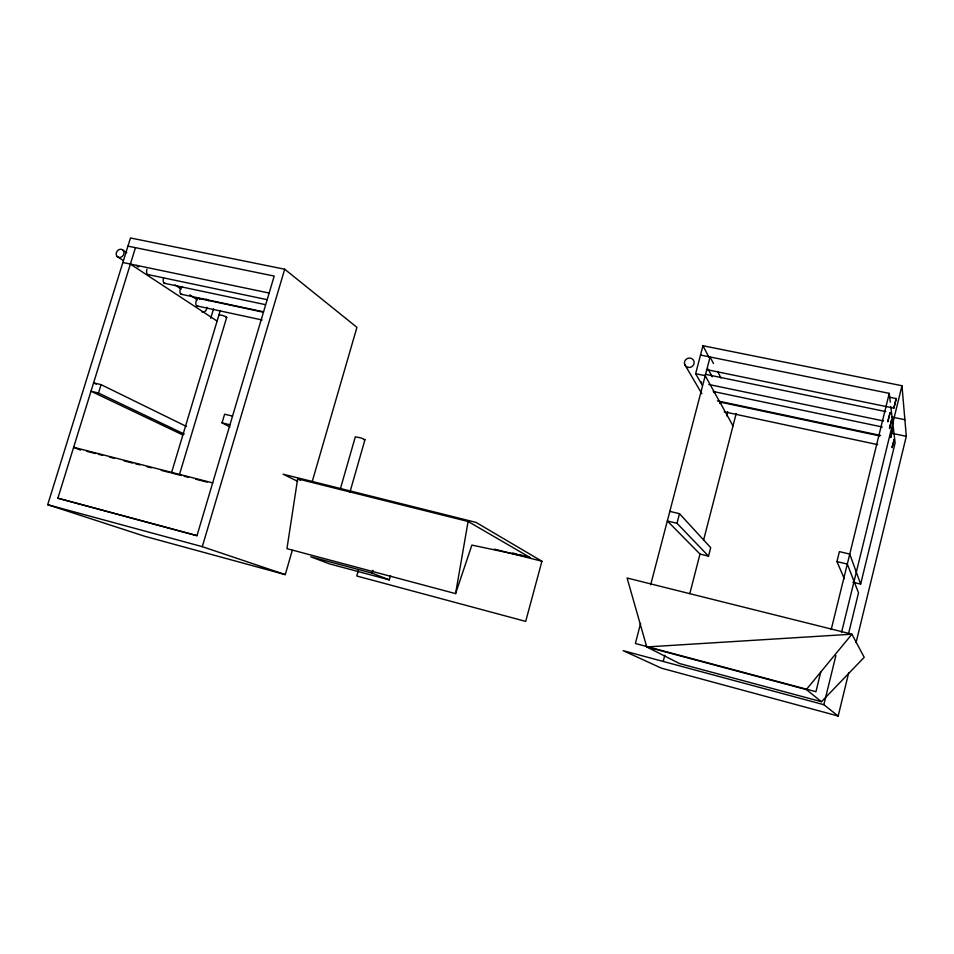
<?xml version="1.0" encoding="UTF-8"?>
<svg xmlns="http://www.w3.org/2000/svg" width="954" height="954" viewBox="0 0 954 954"><rect width="100%" height="100%" fill="white"/><g stroke="black" fill="none" stroke-linecap="round" stroke-linejoin="round"><path stroke-width="1.43" d="M893.862 408.133L896.211 398.581L893.862 408.133L706.449 369.568M297.648 478.86L286.951 548.645L455.583 593.615L471.884 545.092L529.792 557.363L468.104 521.48L297.648 478.86L300.307 480.184M455.583 593.615L468.104 521.48M848.392 634.291L858.517 592.851L847.307 564.064L836.944 561.584L839.401 551.627L849.752 554.083L860.651 584.098L852.876 582.214M860.651 584.098L895.138 442.942L890.809 406.511M838.172 716.037L823.851 704.708L623.165 650.664L661.468 668.182L838.172 716.037L848.702 672.785M856.084 642.507L906.3 436.324L901.971 385.726L702.955 345.742L695.633 373.706L702.311 385.321M820.857 671.64L815.932 691.722L635.388 643.497L640.587 623.439M831.22 629.497L889.247 393.346L700.522 355.043M823.851 704.708L835.871 655.636M841.523 632.538L901.971 385.726M663.328 661.003L664.807 655.255M726.662 415.813L727.723 411.687M689.802 593.626L699.997 554.059L667.347 520.967L677.006 523.281L708.536 556.146L710.706 547.691L679.498 513.681L669.851 511.392M703.658 539.845L736.202 413.499M677.006 523.281L679.498 513.681M650.676 584.79L710.098 356.987L713.509 363.569M297.66 481.317L283.088 474.186L476.01 522.387L541.932 561.25L525.69 621.388L356.772 576.001L358.37 570.373M389.292 579.865L372.191 573.175L310.73 556.766L329.428 563.85L389.292 579.865L390.496 575.584M372.191 573.175L373.002 570.313M349.868 492.383L364.953 439.734L360.982 437.922L355.329 436.813L340.184 489.509M312.185 481.71L356.927 327.341L284.709 269.219L130.471 237.963L47.7 504.702L144.889 536.327L285.258 574.618L292.294 550.315M196.977 535.671L57.8 498.191L196.977 535.671L274.203 276.064L127.943 246.132M285.258 574.618L202.296 546.666L284.709 269.219M229.878 426.939L222.032 422.861L224.619 414.203L232.585 416.111M171.398 473.148L220.314 310.396M179.626 474.019L226.682 317.443M210.715 318.266L213.529 308.929M184.253 434.058L98.489 393.036L101.088 384.653L93.599 382.852L96.247 384.152M57.872 498.215L135.456 247.694M806.321 689.575L851.922 634.195L864.205 657.318L821.489 701.715L679.463 663.531L646.752 646.943L627.088 577.993L851.922 634.195L646.752 646.943L806.321 689.575L821.489 701.715M363.891 439.711L364.953 439.734M888.949 397.102L896.211 398.581M705.316 374.278L885.789 411.603M695.633 373.706L705.221 375.685L733.006 425.889M891.954 417.029L904.881 419.712M708.798 384.486L883.487 420.952M122.863 262.493L269.159 293.045M713.246 391.486L882.259 426.987M147.631 274.513L267.12 299.663M893.433 433.605L906.3 436.324M164.195 283.231L265.45 304.66M717.348 400.859L880.554 435.429M720.604 402.194L879.826 435.942M180.878 294.178L263.471 311.815M198.992 298.447L262.946 312.101M724.229 411.83L877.692 444.636M196.739 305.888L262.147 319.984M98.489 393.036L91.012 391.223L182.798 434.952M222.032 422.861L229.997 424.78M699.997 554.059L708.536 556.146M512.56 552.986L516.877 554.083M519.739 554.811L529.792 557.363M494.327 549.122L541.932 561.25M212.694 482.891L73.637 447.307L80.553 450.085M86.909 451.337L95.495 453.544M98.357 454.271L102.65 455.368M109.805 457.204L114.098 458.302M124.115 460.865L132.701 463.072M135.563 463.799L139.856 464.896M147.011 466.733L151.304 467.83M161.321 470.394L169.907 472.6M172.769 473.327L181.355 475.533M184.217 476.261L188.51 477.358M195.677 479.194L207.125 482.128M47.7 504.702L202.296 546.666M101.088 384.653L186.531 426.51M117.151 256.507L123.376 260.585M130.316 264.043L217.095 321.081M123.042 250.21A4.329 3.709 -56 0 1 120.86 257.27A4.329 3.709 -56 0 1 116.4 252.595A4.329 3.709 -56 0 1 123.042 250.21L126.751 252.691M174.987 284.936L181.177 289.062M189.834 294.858L197.251 299.818M206.183 299.127L208.628 300.784M684.567 364.237L701.882 393.763M708.106 369.138L712.244 376.818M702.955 345.742L709.096 357.5M717.587 371.416L720.974 377.963M836.944 561.584L844.326 578.744M889.247 393.346L890.285 402.135M219.384 315.5A4.019 0.644 17.1 0 1 220.636 315.035A4.019 0.644 17.1 0 1 225.573 316.585A4.019 0.644 17.1 0 1 226.003 317.575M197.728 305.948A3.947 1.908 -78.5 0 1 195.844 303.706A3.947 1.908 -78.5 0 1 197.299 298.912A3.947 1.908 -78.5 0 1 199.684 299.508M138.724 266.703A4.293 2.23 -79.4 0 1 136.756 265.403M148.752 274.609A4.21 2.158 -79.2 0 1 146.833 273.345A4.21 2.158 -79.2 0 1 146.94 269.278M181.904 294.249A4.031 1.98 -78.8 0 1 179.936 291.268A4.031 1.98 -78.8 0 1 182.154 286.498M165.269 283.314A4.126 2.075 -79 0 1 163.444 282.098A4.126 2.075 -79 0 1 163.551 278.127M719.59 403.435A4.412 0.763 -77.4 0 1 720.735 403.256M701.524 382.959A4.734 0.882 -77.6 0 1 701.357 381.803M714.141 392.595A4.52 0.799 -77.5 0 1 714.761 391.414M206.744 307.212A3.888 3.411 -56.1 0 1 202.141 312.089M887.947 420.714L887.864 421.871L890.154 412.498L887.947 420.714M889.629 427.392L889.545 428.513L891.787 419.366L889.629 427.392M890.833 436.515L890.75 437.6L892.932 428.668L890.833 436.515M892.252 446.687L892.169 447.736L894.303 439.019L892.252 446.687M688.072 367.409A4.949 4.687 -26.8 0 0 693.999 361.28A4.949 4.687 -26.8 0 0 685.783 359.61A4.949 4.687 -26.8 0 0 688.072 367.409"/></g></svg>
